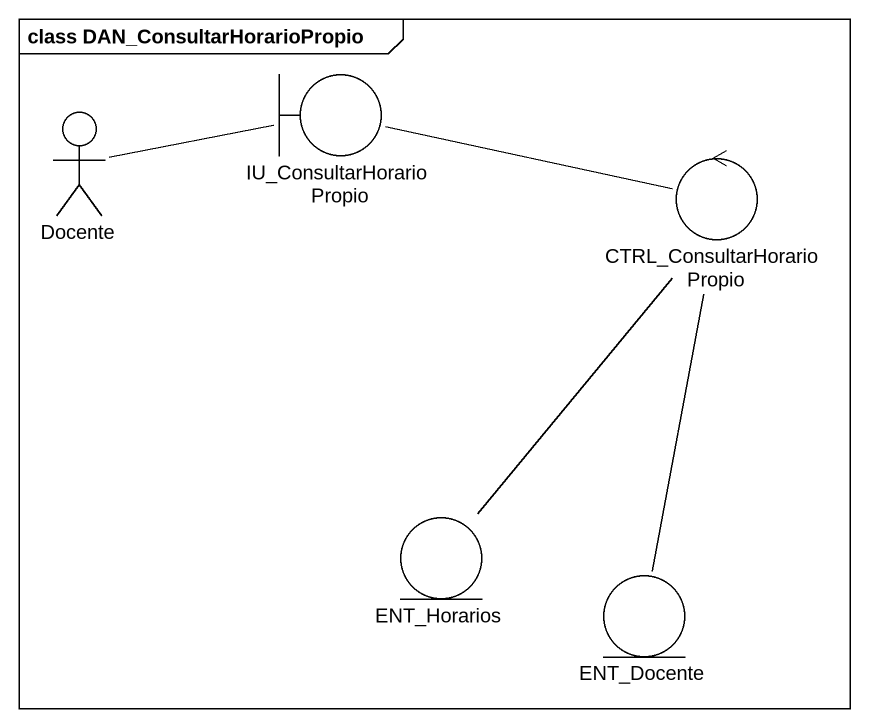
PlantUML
@startuml
mainframe class DAN_ConsultarHorarioPropio
actor Docente
boundary IU_ConsultarHorarioPropio
control CTRL_ConsultarHorarioPropio
entity ENT_Horarios
entity ENT_Docente
Docente -right- IU_ConsultarHorarioPropio
IU_ConsultarHorarioPropio -right- CTRL_ConsultarHorarioPropio
CTRL_ConsultarHorarioPropio -- ENT_Horarios
CTRL_ConsultarHorarioPropio -- ENT_Docente
@enduml
